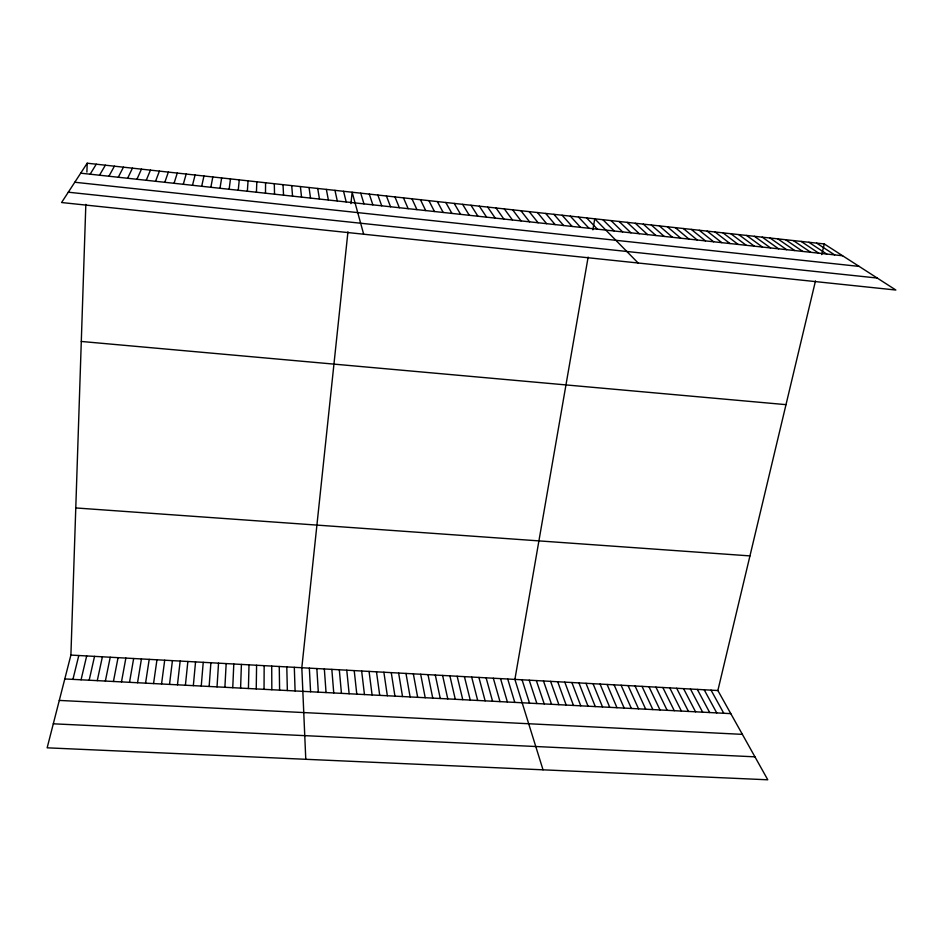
<?xml version="1.0" encoding="UTF-8"?>
<svg xmlns="http://www.w3.org/2000/svg" width="943" height="943" viewBox="0 0 943 943"><rect width="100%" height="100%" fill="white"/><g stroke="black" fill="none" stroke-linecap="round" stroke-linejoin="round"><path stroke-width="1.41" d="M264.04 689.321L264.158 665.664M265.49 193.209L265.572 182.753M256.237 688.92L256.59 665.251M248.422 688.508L248.999 664.839M815.483 280.943L717.871 690.524L767.779 779.79L47.15 747.823L70.902 655.079L85.837 204.36M86.897 172.109L87.192 163.21L824.288 243.954L895.85 290.031L61.578 202.533L87.192 163.21M240.595 688.107L241.408 664.426M256.425 192.231L256.826 181.787M232.756 687.695L233.793 664.002M224.894 687.282L226.167 663.589M217.031 686.881L218.54 663.165M247.349 191.252L248.056 180.832M209.146 686.469L210.89 662.752M201.248 686.056L203.228 662.328M193.339 685.644L195.543 661.903M238.249 190.262L239.263 179.865M185.406 685.231L187.857 661.491M347.943 231.872L301.819 667.727L305.78 759.292M350.926 203.641L352.14 192.231L363.668 234.218M177.461 684.818L180.16 661.067M169.516 684.406L172.439 660.642M229.137 189.272L230.469 178.899M161.548 683.981L164.707 660.218M153.556 683.569L156.962 659.794M145.564 683.156L149.206 659.369M220.002 188.282L221.64 177.932M137.548 682.732L141.438 658.945M129.521 682.319L133.658 658.52M588.137 257.085L514.89 679.396L543.027 769.818M592.864 229.833L594.774 218.811L638.14 263.003M121.482 681.895L125.867 658.096M210.855 187.292L212.812 176.966M113.431 681.483L118.052 657.66M105.357 681.058L110.225 657.236M97.27 680.634L102.386 656.811M201.684 186.301L203.947 175.999M89.172 680.221L94.536 656.375M81.063 679.797L86.673 655.951M821.754 254.598L824.288 243.954M72.929 679.373L78.799 655.515M192.49 185.299L195.071 175.021M183.284 184.298L186.184 174.054M174.054 183.307L177.272 173.076M164.801 182.305L168.349 172.097M155.536 181.292L159.402 171.119M146.248 180.29L150.444 170.141M136.935 179.276L141.462 169.151M127.611 178.274L132.456 168.16M118.264 177.26L123.45 167.182M108.905 176.247L114.409 166.192M99.522 175.221L105.357 165.202M90.115 174.207L96.28 164.2M53.303 723.811L754.942 756.828M59.291 700.425L742.389 734.361M64.796 678.948L730.801 713.639M70.902 655.079L717.871 690.524M75.782 507.947L749.956 555.899M81.287 341.46L786.002 404.653M74.792 182.247L859.156 266.409M68.297 192.207L877.226 278.044M80.697 173.182L842.606 255.753M816.579 243.117L834.661 254.893M808.858 242.268L826.705 254.032M801.126 241.42L818.724 253.16M793.369 240.571L810.744 252.3M785.613 239.722L802.729 251.427M777.834 238.862L794.713 250.555M770.03 238.013L786.674 249.695M762.227 237.153L778.623 248.822M754.4 236.304L770.561 247.938M746.561 235.444L762.474 247.066M738.711 234.583L754.376 246.194M730.837 233.723L746.255 245.31M722.963 232.85L738.133 244.426M715.065 231.99L729.976 243.542M707.144 231.129L721.819 242.657M699.223 230.257L713.639 241.773M691.278 229.385L705.447 240.889M683.321 228.512L697.231 239.993M675.341 227.64L689.003 239.109M667.361 226.768L680.763 238.214M659.357 225.884L672.5 237.318M651.33 225.012L664.226 236.422M643.303 224.128L655.939 235.526M635.252 223.243L647.629 234.618M627.189 222.359L639.307 233.723M619.103 221.475L630.961 232.815M611.017 220.591L622.604 231.907M602.907 219.707L614.235 231M586.629 217.916L597.438 229.184M578.472 217.031L589.01 228.265M570.303 216.136L580.57 227.357M562.111 215.24L572.118 226.438M553.906 214.332L563.643 225.518M545.691 213.436L555.144 224.599M537.451 212.529L546.645 223.68M529.2 211.633L538.111 222.76M520.925 210.725L529.577 221.829M512.65 209.817L521.019 220.898M504.34 208.91L512.438 219.967M496.03 207.99L503.845 219.035M487.696 207.083L495.228 218.104M479.35 206.163L486.6 217.173M470.981 205.256L477.96 216.242M462.6 204.336L469.296 215.299M454.196 203.417L460.62 214.356M445.791 202.486L451.921 213.413M711.034 690.146L723.776 713.273M704.185 689.769L716.739 712.908M437.352 201.566L443.198 212.47M697.325 689.392L709.69 712.543M690.453 689.015L702.629 712.165M683.569 688.638L695.557 711.8M428.912 200.647L434.475 211.527M676.673 688.26L688.473 711.435M669.766 687.883L681.376 711.057M662.846 687.506L674.269 710.692M420.448 199.716L425.717 210.572M655.915 687.129L667.149 710.327M648.973 686.74L660.017 709.949M642.03 686.363L652.874 709.584M411.961 198.784L416.947 209.629M635.063 685.985L645.719 709.207M628.085 685.596L638.541 708.83M621.095 685.219L631.362 708.452M403.463 197.853L408.166 208.674M614.105 684.83L624.172 708.087M607.092 684.453L616.97 707.71M600.066 684.064L609.744 707.333M394.952 196.922L399.361 207.719M593.041 683.675L602.518 706.955M585.992 683.298L595.281 706.578M578.931 682.909L588.019 706.201M386.43 195.991L390.543 206.765M571.871 682.52L580.758 705.824M564.786 682.131L573.474 705.447M557.69 681.742L566.177 705.058M377.872 195.048L381.703 205.81M550.594 681.353L558.881 704.68M543.474 680.964L551.561 704.303M536.343 680.575L544.229 703.914M369.314 194.117L372.839 204.843M529.212 680.186L536.885 703.537M522.057 679.797L529.53 703.148M507.723 679.007L514.784 702.382M360.733 193.174L363.963 203.888M500.533 678.618L507.393 702.005M493.33 678.217L499.99 701.616M486.116 677.828L492.564 701.227M478.903 677.428L485.138 700.838M471.665 677.027L477.688 700.449M464.416 676.638L470.239 700.06M343.558 191.288L346.199 201.955M457.155 676.237L462.765 699.671M449.882 675.836L455.28 699.282M442.597 675.436L447.784 698.893M334.954 190.345L337.299 200.989M435.301 675.047L440.275 698.504M427.992 674.646L432.754 698.115M420.672 674.245L425.21 697.726M326.349 189.402L328.388 200.022M413.34 673.832L417.666 697.325M405.985 673.432L410.111 696.936M398.63 673.031L402.531 696.535M317.72 188.459L319.453 199.056M391.262 672.63L394.94 696.146M383.872 672.229L387.337 695.745M376.481 671.817L379.723 695.345M309.068 187.516L310.506 198.089M369.067 671.416L372.096 694.956M361.652 671.003L364.458 694.555M354.214 670.603L356.796 694.154M300.404 186.561L301.536 197.122M346.765 670.19L349.134 693.753M339.303 669.778L341.449 693.353M331.83 669.377L333.751 692.952M291.717 185.618L292.554 196.144M324.345 668.964L326.042 692.551M316.848 668.552L318.321 692.15M309.339 668.139L310.589 691.749M283.018 184.663L283.548 195.166M294.31 667.314L295.1 690.948M286.79 666.901L287.356 690.535M274.307 183.708L274.531 194.187M279.258 666.489L279.599 690.135M271.714 666.076L271.832 689.734"/></g></svg>
